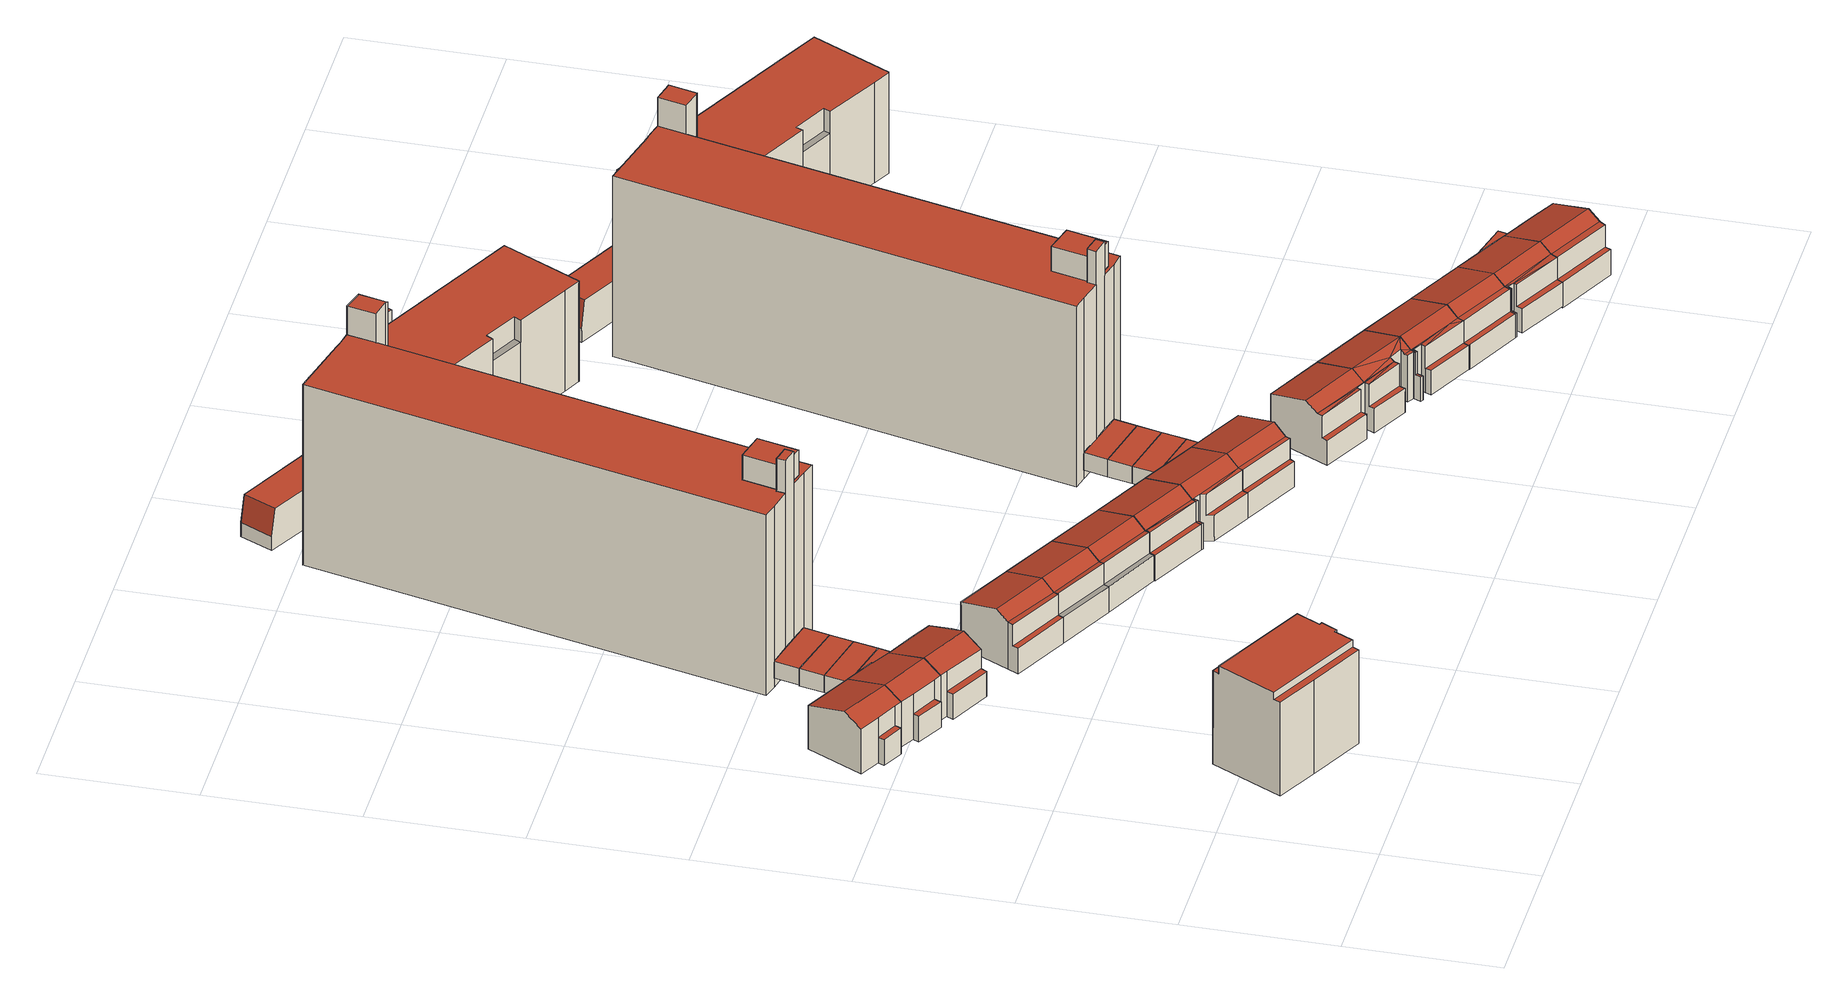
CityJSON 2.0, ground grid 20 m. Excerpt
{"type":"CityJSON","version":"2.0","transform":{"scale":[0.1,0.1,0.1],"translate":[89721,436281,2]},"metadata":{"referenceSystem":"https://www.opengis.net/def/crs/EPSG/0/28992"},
"CityObjects":{
"building1":{"type":"Building","attributes":{"measuredHeight":14.51,"yearOfConstruction":1951,"LAAGSTE_BOUWLAAG":"0","AANTAL_BOUWLAGEN":"4","AANTAL_ADRESSEN":"8","WIJK":"Delfshaven","PANDSOORT":"Tussenpand","BUURT":"Bospolder","HOOGSTE_BOUWLAAG":"3"},"address":[{"CountryName":"Nederland","LocalityName":"Rotterdam","ThoroughfareNumber":"216-218","ThoroughfareName":"Schiedamseweg","PostalCode":"3025AN"}],"geometry":[{"type":"Solid","lod":"2","boundaries":[[[[0,1,2,3]],[[4,0,3,5]],[[6,7,8,9]],[[10,6,9,11]],[[11,12,13,10]],[[12,14,15,16,17,13]],[[14,18,19,15]],[[18,20,21,19]],[[20,22,23,21]],[[16,24,25,17]],[[26,27,28,29]],[[28,27,25,24,23,22,2,1]],[[29,4,5,8,7,26]],[[10,13,17,25,27,26,7,6]],[[16,21,24]],[[16,19,21]],[[21,23,24]],[[15,19,16]],[[28,1,0,4,29]],[[11,9,8,5,3,2,22,20,18,14,12]]]],"semantics":{"surfaces":[{"type":"WallSurface"},{"type":"RoofSurface"},{"type":"GroundSurface"}],"values":[[0,0,0,0,0,0,0,0,0,0,0,0,0,1,1,1,1,1,1,2]]}}]},
"building2":{"type":"Building","attributes":{"measuredHeight":7.95,"yearOfConstruction":1950,"LAAGSTE_BOUWLAAG":"-1","AANTAL_BOUWLAGEN":"3","AANTAL_ADRESSEN":"2","WIJK":"Delfshaven","PANDSOORT":"Tussenpand","BUURT":"Tussendijken","HOOGSTE_BOUWLAAG":"1"},"address":[{"CountryName":"Nederland","LocalityName":"Rotterdam","ThoroughfareNumber":"193-193","ThoroughfareName":"Schiedamseweg","PostalCode":"3026AM"}],"geometry":[{"type":"Solid","lod":"2","boundaries":[[[[30,31,32,33]],[[34,35,36,37]],[[31,36,35,32]],[[38,39,40,41,42]],[[43,44,45,46,47]],[[43,42,41,44]],[[34,37,48,39,38]],[[47,46,49,30,33]],[[49,48,37,30]],[[30,37,36,31]],[[44,41,40,45]],[[48,49,46,45,40,39]],[[47,33,32,35,34,38,42,43]]]],"semantics":{"surfaces":[{"type":"WallSurface"},{"type":"RoofSurface"},{"type":"GroundSurface"}],"values":[[0,0,0,0,0,0,0,0,0,1,1,1,2]]}}]},
"building3":{"type":"Building","attributes":{"measuredHeight":7.97,"yearOfConstruction":1950,"LAAGSTE_BOUWLAAG":"-1","AANTAL_BOUWLAGEN":"3","AANTAL_ADRESSEN":"2","WIJK":"Delfshaven","PANDSOORT":"Tussenpand","BUURT":"Tussendijken","HOOGSTE_BOUWLAAG":"1"},"address":[{"CountryName":"Nederland","LocalityName":"Rotterdam","ThoroughfareNumber":"189-191","ThoroughfareName":"Schiedamseweg","PostalCode":"3026AM"}],"geometry":[{"type":"Solid","lod":"2","boundaries":[[[[50,51,52,53,54]],[[55,56,57,46,47]],[[58,59,60,61,62]],[[62,57,56,58]],[[45,44,43,47,46]],[[55,63,64,56]],[[65,51,50,66]],[[67,64,63,68]],[[58,67,68,59]],[[60,65,66,69,70,71,61]],[[52,43,44,53]],[[69,50,54,70]],[[54,53,44,45,71,70]],[[66,50,69]],[[62,61,71,45,46,57]],[[58,56,64,67]],[[60,59,68,63,55,47,43,52,51,65]]]],"semantics":{"surfaces":[{"type":"WallSurface"},{"type":"RoofSurface"},{"type":"GroundSurface"}],"values":[[0,0,0,0,0,0,0,0,0,0,0,0,1,1,1,1,2]]}}]},
"building4":{"type":"Building","attributes":{"measuredHeight":7.97,"yearOfConstruction":1950,"LAAGSTE_BOUWLAAG":"-1","AANTAL_BOUWLAGEN":"3","AANTAL_ADRESSEN":"1","WIJK":"Delfshaven","PANDSOORT":"Ingesloten hoekpand","BUURT":"Tussendijken","HOOGSTE_BOUWLAAG":"1"},"address":[{"CountryName":"Nederland","LocalityName":"Rotterdam","ThoroughfareNumber":"189A","ThoroughfareName":"Schiedamseweg","PostalCode":"3026AM"}],"geometry":[{"type":"Solid","lod":"2","boundaries":[[[[72,73,74,75]],[[71,70,69,66,65,60,61]],[[76,77,78,79,80,81,82]],[[83,76,82,84]],[[85,83,84,86]],[[61,60,87,88,89]],[[78,89,88,79]],[[90,91,92,93]],[[80,90,93,81]],[[87,92,91,88]],[[75,94,95,72]],[[96,85,86,74,73]],[[73,69,70,96]],[[94,65,66,95]],[[71,77,76,83,85,96,70]],[[78,77,71,61,89]],[[95,66,69,73,72]],[[88,91,90,80,79]],[[86,84,82,81,93,92,87,60,65,94,75,74]]]],"semantics":{"surfaces":[{"type":"WallSurface"},{"type":"RoofSurface"},{"type":"GroundSurface"}],"values":[[0,0,0,0,0,0,0,0,0,0,0,0,0,0,1,1,1,1,2]]}}]},
"building5":{"type":"Building","attributes":{"measuredHeight":2.52,"yearOfConstruction":1959,"LAAGSTE_BOUWLAAG":"0","AANTAL_BOUWLAGEN":"1","AANTAL_ADRESSEN":"1","WIJK":"Delfshaven","PANDSOORT":"Tussenpand","BUURT":"Tussendijken","HOOGSTE_BOUWLAAG":"0"},"address":[{"CountryName":"Nederland","LocalityName":"Rotterdam","ThoroughfareNumber":"380","ThoroughfareName":"Gijsinglaan","PostalCode":"3026BG"}],"geometry":[{"type":"Solid","lod":"2","boundaries":[[[[72,95,94,75]],[[52,51,50,97]],[[66,50,51,65]],[[95,66,65,94]],[[98,99,100,101]],[[102,98,101,103]],[[104,105,106,107]],[[105,52,97,106]],[[99,72,75,100]],[[103,104,107,102]],[[99,98,102,107,106,97,50,66,95,72]],[[103,101,100,75,94,65,51,52,105,104]]]],"semantics":{"surfaces":[{"type":"WallSurface"},{"type":"RoofSurface"},{"type":"GroundSurface"}],"values":[[0,0,0,0,0,0,0,0,0,0,1,2]]}}]},
"building6":{"type":"Building","attributes":{"measuredHeight":2.51,"yearOfConstruction":1959,"LAAGSTE_BOUWLAAG":"0","AANTAL_BOUWLAGEN":"1","AANTAL_ADRESSEN":"1","WIJK":"Delfshaven","PANDSOORT":"Tussenpand","BUURT":"Tussendijken","HOOGSTE_BOUWLAAG":"0"},"address":[{"CountryName":"Nederland","LocalityName":"Rotterdam","ThoroughfareNumber":"378","ThoroughfareName":"Gijsinglaan","PostalCode":"3026BG"}],"geometry":[{"type":"Solid","lod":"2","boundaries":[[[[103,104,108,109]],[[108,104,107,110]],[[109,108,110,111]],[[102,107,104,103]],[[111,102,103,109]],[[111,110,107,102]]]],"semantics":{"surfaces":[{"type":"GroundSurface"},{"type":"WallSurface"},{"type":"RoofSurface"}],"values":[[0,1,1,1,1,2]]}}]},
"building7":{"type":"Building","attributes":{"measuredHeight":2.48,"yearOfConstruction":1959,"LAAGSTE_BOUWLAAG":"0","AANTAL_BOUWLAGEN":"1","AANTAL_ADRESSEN":"1","WIJK":"Delfshaven","PANDSOORT":"Tussenpand","BUURT":"Tussendijken","HOOGSTE_BOUWLAAG":"0"},"address":[{"CountryName":"Nederland","LocalityName":"Rotterdam","ThoroughfareNumber":"376","ThoroughfareName":"Gijsinglaan","PostalCode":"3026BG"}],"geometry":[{"type":"Solid","lod":"2","boundaries":[[[[109,108,112,113]],[[113,112,114,115]],[[111,110,108,109]],[[112,108,110,114]],[[115,111,109,113]],[[115,114,110,111]]]],"semantics":{"surfaces":[{"type":"GroundSurface"},{"type":"WallSurface"},{"type":"RoofSurface"}],"values":[[0,1,1,1,1,2]]}}]},
"building8":{"type":"Building","attributes":{"measuredHeight":2.43,"yearOfConstruction":1959,"LAAGSTE_BOUWLAAG":"0","AANTAL_BOUWLAGEN":"1","AANTAL_ADRESSEN":"1","WIJK":"Delfshaven","PANDSOORT":"Tussenpand","BUURT":"Tussendijken","HOOGSTE_BOUWLAAG":"0"},"address":[{"CountryName":"Nederland","LocalityName":"Rotterdam","ThoroughfareNumber":"374","ThoroughfareName":"Gijsinglaan","PostalCode":"3026BG"}],"geometry":[{"type":"Solid","lod":"2","boundaries":[[[[116,117,118,119]],[[120,121,122,119,118,123]],[[115,114,117,116]],[[118,117,114,123]],[[122,115,116,119]],[[121,120,123,114,115,122]]]],"semantics":{"surfaces":[{"type":"GroundSurface"},{"type":"WallSurface"},{"type":"RoofSurface"}],"values":[[0,1,1,1,1,2]]}}]},
"building9":{"type":"Building","attributes":{"measuredHeight":7.99,"yearOfConstruction":1950,"LAAGSTE_BOUWLAAG":"-1","AANTAL_BOUWLAGEN":"3","WIJK":"Delfshaven","PANDSOORT":"Kop van een rij","BUURT":"Tussendijken","HOOGSTE_BOUWLAAG":"1"},"geometry":[{"type":"Solid","lod":"2","boundaries":[[[[124,125,126,127]],[[128,129,130,131]],[[132,130,129,133,134]],[[135,134,133,126,125,136]],[[137,138,139,124,127,128,131,140]],[[138,135,136,139]],[[140,132,134,137]],[[131,130,132,140]],[[137,134,135,138]],[[139,136,125,124]],[[129,128,127,126,133]]]],"semantics":{"surfaces":[{"type":"WallSurface"},{"type":"RoofSurface"},{"type":"GroundSurface"}],"values":[[0,0,0,0,0,0,1,1,1,1,2]]}}]},
"building10":{"type":"Building","attributes":{"measuredHeight":8.11,"yearOfConstruction":1950,"LAAGSTE_BOUWLAAG":"-1","AANTAL_BOUWLAGEN":"3","AANTAL_ADRESSEN":"2","WIJK":"Delfshaven","PANDSOORT":"Tussenpand","BUURT":"Tussendijken","HOOGSTE_BOUWLAAG":"1"},"address":[{"CountryName":"Nederland","LocalityName":"Rotterdam","ThoroughfareNumber":"185-185","ThoroughfareName":"Schiedamseweg","PostalCode":"3026AM"}],"geometry":[{"type":"Solid","lod":"2","boundaries":[[[[139,124,141,142]],[[143,128,131,144]],[[131,128,127,124,139,145,137,140]],[[141,146,143,144,147,148,149,142]],[[127,146,141,124]],[[149,145,139,142]],[[147,140,137,148]],[[137,145,149,148]],[[144,131,140,147]],[[127,128,143,146]]]],"semantics":{"surfaces":[{"type":"OuterFloorSurface"},{"type":"WallSurface"},{"type":"RoofSurface"},{"type":"GroundSurface"}],"values":[[0,1,1,1,1,1,2,2,2,3]]}}]},
"building11":{"type":"Building","attributes":{"measuredHeight":8.11,"yearOfConstruction":1950,"LAAGSTE_BOUWLAAG":"-1","AANTAL_BOUWLAGEN":"3","AANTAL_ADRESSEN":"1","WIJK":"Delfshaven","PANDSOORT":"Tussenpand","BUURT":"Tussendijken","HOOGSTE_BOUWLAAG":"1"},"address":[{"CountryName":"Nederland","LocalityName":"Rotterdam","ThoroughfareNumber":"183B","ThoroughfareName":"Schiedamseweg","PostalCode":"3026AL"}],"geometry":[{"type":"Solid","lod":"2","boundaries":[[[[142,141,150,151]],[[142,149,148,147,144,143,146,141]],[[152,143,144,153]],[[154,149,142,151]],[[146,155,150,141]],[[150,155,152,153,156,157,154,151]],[[153,144,147,156]],[[154,157,148,149]],[[156,147,148,157]],[[146,143,152,155]]]],"semantics":{"surfaces":[{"type":"OuterFloorSurface"},{"type":"WallSurface"},{"type":"RoofSurface"},{"type":"GroundSurface"}],"values":[[0,1,1,1,1,1,2,2,2,3]]}}]},
"building12":{"type":"Building","attributes":{"measuredHeight":7.97,"yearOfConstruction":1951,"LAAGSTE_BOUWLAAG":"-1","AANTAL_BOUWLAGEN":"3","AANTAL_ADRESSEN":"1","WIJK":"Delfshaven","PANDSOORT":"Tussenpand","BUURT":"Tussendijken","HOOGSTE_BOUWLAAG":"1"},"address":[{"CountryName":"Nederland","LocalityName":"Rotterdam","ThoroughfareNumber":"181","ThoroughfareName":"Schiedamseweg","PostalCode":"3026AL"}],"geometry":[{"type":"Solid","lod":"2","boundaries":[[[[156,153,152,158,159,157]],[[160,161,162,163]],[[164,159,158,165]],[[166,167,168,169]],[[161,164,165,168,167,162]],[[170,152,153,171]],[[172,160,163,166,169,170,171,173]],[[173,156,157,172]],[[164,157,159]],[[160,164,161]],[[172,164,160]],[[172,157,164]],[[171,153,156,173]],[[163,162,167,166]],[[152,170,169,168,165,158]]]],"semantics":{"surfaces":[{"type":"WallSurface"},{"type":"RoofSurface"},{"type":"GroundSurface"}],"values":[[0,0,0,0,0,0,0,1,1,1,1,1,1,1,2]]}}]},
"building13":{"type":"Building","attributes":{"measuredHeight":7.97,"yearOfConstruction":1951,"LAAGSTE_BOUWLAAG":"-1","AANTAL_BOUWLAGEN":"3","AANTAL_ADRESSEN":"1","WIJK":"Delfshaven","PANDSOORT":"Tussenpand","BUURT":"Tussendijken","HOOGSTE_BOUWLAAG":"1"},"address":[{"CountryName":"Nederland","LocalityName":"Rotterdam","ThoroughfareNumber":"179B","ThoroughfareName":"Schiedamseweg","PostalCode":"3026AL"}],"geometry":[{"type":"Solid","lod":"2","boundaries":[[[[163,160,172,173,171,170,169,166]],[[174,175,176,177]],[[177,178,179,180,181,174]],[[182,179,178,183]],[[184,185,186,187,188,182,183,189,190,191]],[[187,181,180,188]],[[192,193,194,170,171]],[[191,193,192,184]],[[195,160,163,196]],[[189,194,193,190]],[[197,166,169,198]],[[195,196,197,198,176,175]],[[190,193,191]],[[163,166,197,196]],[[185,173,172,186]],[[192,171,173,185,184]],[[188,180,179,182]],[[175,160,195]],[[186,174,181]],[[186,181,187]],[[174,172,175]],[[175,172,160]],[[186,172,174]],[[189,183,178,177,176,198,169,170,194]]]],"semantics":{"surfaces":[{"type":"WallSurface"},{"type":"RoofSurface"},{"type":"GroundSurface"}],"values":[[0,0,0,0,0,0,0,0,0,0,0,0,1,1,1,1,1,1,1,1,1,1,1,2]]}}]},
"building14":{"type":"Building","attributes":{"measuredHeight":7.97,"yearOfConstruction":1951,"LAAGSTE_BOUWLAAG":"-1","AANTAL_BOUWLAGEN":"3","AANTAL_ADRESSEN":"2","WIJK":"Delfshaven","PANDSOORT":"Ingesloten hoekpand","BUURT":"Tussendijken","HOOGSTE_BOUWLAAG":"1"},"address":[{"CountryName":"Nederland","LocalityName":"Rotterdam","ThoroughfareNumber":"177-179","ThoroughfareName":"Schiedamseweg","PostalCode":"3026AL"}],"geometry":[{"type":"Solid","lod":"2","boundaries":[[[[188,187,186,185,184,191,190,189,183,182]],[[199,200,201,202,203,204]],[[205,206,207,199,204]],[[208,189,190,209]],[[210,206,205,211,212]],[[212,191,184,210]],[[202,182,183,203]],[[209,212,211,208]],[[200,187,188,201]],[[209,190,191,212]],[[210,184,185,207,206]],[[201,188,182,202]],[[199,186,187,200]],[[207,185,186,199]],[[208,211,205,204,203,183,189]]]],"semantics":{"surfaces":[{"type":"WallSurface"},{"type":"RoofSurface"},{"type":"GroundSurface"}],"values":[[0,0,0,0,0,0,0,0,0,1,1,1,1,1,2]]}}]},
"building15":{"type":"Building","attributes":{"measuredHeight":30.85,"yearOfConstruction":1959,"LAAGSTE_BOUWLAAG":"-1","AANTAL_BOUWLAGEN":"9","AANTAL_ADRESSEN":"92","WIJK":"Delfshaven","PANDSOORT":"Kop van een rij","BUURT":"Tussendijken","HOOGSTE_BOUWLAAG":"7"},"address":[{"CountryName":"Nederland","LocalityName":"Rotterdam","ThoroughfareNumber":"520-554","ThoroughfareName":"Gijsinglaan","PostalCode":"3026BK"}],"children":["building15-1","building15-2","building15-3","building15-4","building15-5"]},
"building15-1":{"type":"BuildingPart","attributes":{"measuredHeight":5.85},"parents":["building15"],"geometry":[{"type":"Solid","lod":"2","boundaries":[[[[213,214,215,216,217]],[[215,218,219,216]],[[220,221,219,218,222]],[[222,223,224,220]],[[221,217,216,219]],[[225,226,227,213,217,221,220,224]],[[222,218,215,214,228,229,230,223]],[[223,230,225,224]],[[230,229,226,225]],[[229,228,227,226]],[[228,214,213,227]]]],"semantics":{"surfaces":[{"type":"WallSurface"},{"type":"RoofSurface"},{"type":"GroundSurface"},{"type":"ClosureSurface"}],"values":[[0,0,0,0,1,1,2,3,3,3,3]]}}]},
"building15-2":{"type":"BuildingPart","attributes":{"measuredHeight":30.26},"parents":["building15"],"geometry":[{"type":"Solid","lod":"2","boundaries":[[[[231,232,233]],[[234,235,236,237,238]],[[233,232,239,240,241]],[[242,243,244,233,241,245]],[[244,246,231,233]],[[239,247,248,240]],[[247,235,234,248]],[[237,242,245,238]],[[238,245,241,240,248,234]],[[244,243,249,250,246]],[[250,249,236,235]],[[231,246,250,235,247]],[[232,231,247,239]],[[236,249,243,242,237]]]],"semantics":{"surfaces":[{"type":"OuterCeilingSurface"},{"type":"WallSurface"},{"type":"RoofSurface"},{"type":"GroundSurface"},{"type":"ClosureSurface"}],"values":[[0,1,1,1,1,1,1,1,2,3,4,4,4,4]]}}]},
"building15-3":{"type":"BuildingPart","attributes":{"measuredHeight":14.55},"parents":["building15"],"geometry":[{"type":"Solid","lod":"2","boundaries":[[[[251,252,253,254]],[[255,256,257,258,259,260]],[[261,262,263,264,265,266,232,231,267,268,213,269,270,271,272,273,274,275,276,277,278,279,280],[281,282,283,284]],[[285,286,279,278]],[[287,288,266,265]],[[224,223,289,290,291]],[[292,287,265,264]],[[293,292,264,263]],[[294,295,268,267]],[[295,214,213,268]],[[246,294,267,231]],[[296,297,281,284]],[[298,299,283,282]],[[300,301,270,269]],[[302,303,273,272]],[[303,304,274,273]],[[304,305,275,274]],[[306,307,308,309]],[[310,311,260,259]],[[311,312,255,260]],[[313,314,252,251]],[[315,316,254,253]],[[317,318,226,225]],[[259,258,279,286,319]],[[320,313,251,321,322]],[[316,310,259,319,323,254]],[[266,288,293,263,324,325]],[[262,261,256,326,327]],[[323,321,251,254]],[[322,328,329,320]],[[328,306,309,329]],[[261,280,257,256]],[[280,279,258,257]],[[327,324,263,262]],[[325,239,232,266]],[[291,317,225,224]],[[318,330,227,226]],[[330,331,213,227]],[[299,296,284,283]],[[297,298,282,281]],[[301,332,271,270]],[[333,334,300,269,335]],[[331,335,269,213]],[[333,336,271,332,334]],[[305,302,272,337,338,275]],[[339,285,278,340,341]],[[307,342,343,308]],[[342,339,341,343]],[[336,337,272,271]],[[338,344,276,275]],[[344,345,277,276]],[[345,340,278,277]],[[312,326,256,255]],[[314,315,253,252]],[[239,325,324,327,326,312,311,310,316,315,314,313,320,329,309,308,343,341,340,345,344,338,337,336,333,335,331,330,318,317,291,290,236,235,247]],[[293,288,287,292]],[[332,301,300,334]],[[305,304,303,302]],[[299,298,297,296]],[[228,214,295,294,246,250,249,289,223,230,229]],[[339,342,307,306,328,322,321,323,319,286,285]],[[231,247,235,250,246]],[[289,249,236,290]],[[230,223,224,225]],[[229,230,225,226]],[[239,247,231,232]],[[249,250,235,236]],[[214,228,227,213]],[[228,229,226,227]]]],"semantics":{"surfaces":[{"type":"OuterFloorSurface"},{"type":"OuterCeilingSurface"},{"type":"WallSurface"},{"type":"RoofSurface"},{"type":"GroundSurface"},{"type":"ClosureSurface"}],"values":[[0,0,1,2,2,2,2,2,2,2,2,2,2,2,2,2,2,2,2,2,2,2,2,2,2,2,2,2,2,2,2,2,2,2,2,2,2,2,2,2,2,2,2,2,2,2,2,2,2,2,2,2,2,2,3,4,4,4,4,4,4,5,5,5,5,5,5,5,5]]}}]},
"building15-4":{"type":"BuildingPart","attributes":{"measuredHeight":30.85},"parents":["building15"],"geometry":[{"type":"Solid","lod":"2","boundaries":[[[[346,347,348,349,350]],[[351,349,348,352]],[[353,347,346,354]],[[355,356,357,358]],[[359,360,361,362]],[[349,359,362,350]],[[356,363,364,365,357]],[[356,351,352,363]],[[354,366,367,365,364,353]],[[360,355,358,361]],[[360,359,349,351,356,355]],[[348,347,353,364,363,352]],[[368,369,367,366,370,371,372,373]],[[369,368,358,357]],[[368,373,361,358]],[[373,372,362,361]],[[372,371,350,362]],[[371,370,346,350]],[[370,366,354,346]],[[367,369,357,365]]]],"semantics":{"surfaces":[{"type":"WallSurface"},{"type":"RoofSurface"},{"type":"GroundSurface"},{"type":"ClosureSurface"}],"values":[[0,0,0,0,0,0,0,0,0,0,1,1,2,3,3,3,3,3,3,3]]}}]},
"building15-5":{"type":"BuildingPart","attributes":{"measuredHeight":26.18},"parents":["building15"],"geometry":[{"type":"Solid","lod":"2","boundaries":[[[[374,375,376,377,378]],[[379,380,381,382,383]],[[367,384,385,365]],[[376,386,387,377]],[[388,382,381,389]],[[384,390,391,385]],[[386,388,389,387]],[[390,392,393,391]],[[392,394,395,393]],[[394,396,397,395]],[[396,243,242,397]],[[383,398,399,379]],[[398,400,401,399]],[[400,366,354,401]],[[374,402,290,289,375]],[[402,237,236,290]],[[380,378,377,381]],[[381,377,387,389]],[[395,397,242,237,402,374,378,380,379,399,401,354,346,350,362,361,358,357,365,385,391,393]],[[249,243,396,394,392,390,384,367,369,368,373,372,371,370,366,400,398,383,382,388,386,376,375,289]],[[366,370,346,354]],[[371,372,362,350]],[[372,373,361,362]],[[370,371,350,346]],[[242,243,249,236,237]],[[373,368,358,361]],[[368,369,357,358]],[[369,367,365,357]],[[249,289,290,236]]]],"semantics":{"surfaces":[{"type":"WallSurface"},{"type":"RoofSurface"},{"type":"GroundSurface"},{"type":"ClosureSurface"}],"values":[[0,0,0,0,0,0,0,0,0,0,0,0,0,0,0,0,0,1,1,2,3,3,3,3,3,3,3,3,3]]}}]},
"building16":{"type":"Building","attributes":{"measuredHeight":2.51,"yearOfConstruction":1959,"LAAGSTE_BOUWLAAG":"0","AANTAL_BOUWLAGEN":"1","AANTAL_ADRESSEN":"1","WIJK":"Delfshaven","PANDSOORT":"Tussenpand","BUURT":"Tussendijken","HOOGSTE_BOUWLAAG":"0"},"address":[{"CountryName":"Nederland","LocalityName":"Rotterdam","ThoroughfareNumber":"180","ThoroughfareName":"Gijsinglaan","PostalCode":"3026BC"}],"geometry":[{"type":"Solid","lod":"2","boundaries":[[[[403,404,405,406]],[[407,403,406,408]],[[190,193,194,189]],[[209,190,189,208]],[[409,410,411,412]],[[410,194,193,411]],[[404,209,208,405]],[[408,409,412,407]],[[404,403,407,412,411,193,190,209]],[[208,189,194,410,409,408,406,405]]]],"semantics":{"surfaces":[{"type":"WallSurface"},{"type":"RoofSurface"},{"type":"GroundSurface"}],"values":[[0,0,0,0,0,0,0,0,1,2]]}}]},
"building17":{"type":"Building","attributes":{"measuredHeight":2.5,"yearOfConstruction":1959,"LAAGSTE_BOUWLAAG":"0","AANTAL_BOUWLAGEN":"1","AANTAL_ADRESSEN":"1","WIJK":"Delfshaven","PANDSOORT":"Tussenpand","BUURT":"Tussendijken","HOOGSTE_BOUWLAAG":"0"},"address":[{"CountryName":"Nederland","LocalityName":"Rotterdam","ThoroughfareNumber":"178","ThoroughfareName":"Gijsinglaan","PostalCode":"3026BC"}],"geometry":[{"type":"Solid","lod":"2","boundaries":[[[[408,409,413,414]],[[407,412,409,408]],[[414,413,415,416]],[[413,409,412,415]],[[416,407,408,414]],[[416,415,412,407]]]],"semantics":{"surfaces":[{"type":"GroundSurface"},{"type":"WallSurface"},{"type":"RoofSurface"}],"values":[[0,1,1,1,1,2]]}}]},
"building18":{"type":"Building","attributes":{"measuredHeight":2.47,"yearOfConstruction":1959,"LAAGSTE_BOUWLAAG":"0","AANTAL_BOUWLAGEN":"1","AANTAL_ADRESSEN":"1","WIJK":"Delfshaven","PANDSOORT":"Tussenpand","BUURT":"Tussendijken","HOOGSTE_BOUWLAAG":"0"},"address":[{"CountryName":"Nederland","LocalityName":"Rotterdam","ThoroughfareNumber":"176","ThoroughfareName":"Gijsinglaan","PostalCode":"3026BC"}],"geometry":[{"type":"Solid","lod":"2","boundaries":[[[[414,413,417,418]],[[419,416,414,418]],[[416,415,413,414]],[[417,413,415,420]],[[418,417,420,419]],[[419,420,415,416]]]],"semantics":{"surfaces":[{"type":"GroundSurface"},{"type":"WallSurface"},{"type":"RoofSurface"}],"values":[[0,1,1,1,1,2]]}}]},
"building19":{"type":"Building","attributes":{"measuredHeight":2.48,"yearOfConstruction":1959,"LAAGSTE_BOUWLAAG":"0","AANTAL_BOUWLAGEN":"1","AANTAL_ADRESSEN":"1","WIJK":"Delfshaven","PANDSOORT":"Tussenpand","BUURT":"Tussendijken","HOOGSTE_BOUWLAAG":"0"},"address":[{"CountryName":"Nederland","LocalityName":"Rotterdam","ThoroughfareNumber":"174","ThoroughfareName":"Gijsinglaan","PostalCode":"3026BC"}],"geometry":[{"type":"Solid","lod":"2","boundaries":[[[[418,417,421,422]],[[421,417,420,423]],[[424,419,418,422]],[[422,421,423,425,426,424]],[[419,420,417,418]],[[424,426,425,423,420,419]]]],"semantics":{"surfaces":[{"type":"GroundSurface"},{"type":"WallSurface"},{"type":"RoofSurface"}],"values":[[0,1,1,1,1,2]]}}]},
"building20":{"type":"Building","attributes":{"measuredHeight":8,"yearOfConstruction":1950,"LAAGSTE_BOUWLAAG":"-1","AANTAL_BOUWLAGEN":"3","AANTAL_ADRESSEN":"2","WIJK":"Delfshaven","PANDSOORT":"Tussenpand","BUURT":"Tussendijken","HOOGSTE_BOUWLAAG":"1"},"address":[{"CountryName":"Nederland","LocalityName":"Rotterdam","ThoroughfareNumber":"175-175","ThoroughfareName":"Schiedamseweg","PostalCode":"3026AL"}],"geometry":[{"type":"Solid","lod":"2","boundaries":[[[[427,428,429,430,431,432]],[[429,433,434,430]],[[435,432,431,436]],[[437,438,439,435,436,440]],[[440,441,442,437]],[[443,444,445,446,442,441,434,433]],[[427,444,443,428]],[[428,443,433,429]],[[439,432,435]],[[439,445,432]],[[432,445,444]],[[432,444,427]],[[437,442,446,438]],[[438,446,445,439]],[[436,431,430,434,441,440]]]],"semantics":{"surfaces":[{"type":"WallSurface"},{"type":"RoofSurface"},{"type":"GroundSurface"}],"values":[[0,0,0,0,0,0,0,1,1,1,1,1,1,1,2]]}}]},
"building21":{"type":"Building","attributes":{"measuredHeight":7.92,"yearOfConstruction":1950,"LAAGSTE_BOUWLAAG":"-1","AANTAL_BOUWLAGEN":"3","AANTAL_ADRESSEN":"2","WIJK":"Delfshaven","PANDSOORT":"Tussenpand","BUURT":"Tussendijken","HOOGSTE_BOUWLAAG":"1"},"address":[{"CountryName":"Nederland","LocalityName":"Rotterdam","ThoroughfareNumber":"173-173","ThoroughfareName":"Schiedamseweg","PostalCode":"3026AL"}],"geometry":[{"type":"Solid","lod":"2","boundaries":[[[[438,437,447,448,435,439]],[[449,435,448,450,451,452]],[[453,454,455,456,457,458,459]],[[460,458,457,461]],[[462,463,464,465]],[[455,451,450,456]],[[466,447,437,467]],[[463,468,469,464]],[[453,449,452,454]],[[466,467,470,471,462,465]],[[472,460,461,469,468]],[[459,439,435]],[[459,449,453]],[[459,435,449]],[[472,468,463,462,471]],[[467,437,438,470]],[[471,460,472]],[[470,460,471]],[[458,438,439]],[[470,458,460]],[[470,438,458]],[[458,439,459]],[[454,452,451,455]],[[461,457,456,450,448,447,466,465,464,469]]]],"semantics":{"surfaces":[{"type":"WallSurface"},{"type":"RoofSurface"},{"type":"GroundSurface"}],"values":[[0,0,0,0,0,0,0,0,0,0,0,1,1,1,1,1,1,1,1,1,1,1,1,2]]}}]},
"building22":{"type":"Building","attributes":{"measuredHeight":7.93,"yearOfConstruction":1951,"LAAGSTE_BOUWLAAG":"-1","AANTAL_BOUWLAGEN":"3","AANTAL_ADRESSEN":"3","WIJK":"Delfshaven","PANDSOORT":"Tussenpand","BUURT":"Tussendijken","HOOGSTE_BOUWLAAG":"1"},"address":[{"CountryName":"Nederland","LocalityName":"Rotterdam","ThoroughfareNumber":"171-171","ThoroughfareName":"Schiedamseweg","PostalCode":"3026AL"}],"geometry":[{"type":"Solid","lod":"2","boundaries":[[[[465,464,463,462]],[[473,474,475,476,477,478]],[[479,478,477,480]],[[481,479,480,482,483]],[[482,484,485,483]],[[486,485,484,487]],[[473,488,489,474]],[[490,481,483,491]],[[470,467,466,465,462,471]],[[492,490,491,493,494,495,496]],[[491,486,487,493]],[[488,463,464,497,498,489]],[[494,466,467,495]],[[475,498,497,476]],[[491,483,485,486]],[[499,492,496,470,471]],[[474,489,498,475]],[[495,467,470,496]],[[492,499,490]],[[473,462,488]],[[478,462,473]],[[462,463,488]],[[499,479,481]],[[478,471,462]],[[499,471,479]],[[479,471,478]],[[490,499,481]],[[493,487,484,482,480,477,476,497,464,465,466,494]]]],"semantics":{"surfaces":[{"type":"WallSurface"},{"type":"RoofSurface"},{"type":"GroundSurface"}],"values":[[0,0,0,0,0,0,0,0,0,0,0,0,0,0,1,1,1,1,1,1,1,1,1,1,1,1,1,2]]}}]},
"building23":{"type":"Building","attributes":{"measuredHeight":7.91,"yearOfConstruction":1950,"LAAGSTE_BOUWLAAG":"-1","AANTAL_BOUWLAGEN":"3","AANTAL_ADRESSEN":"2","WIJK":"Delfshaven","PANDSOORT":"Tussenpand","BUURT":"Tussendijken","HOOGSTE_BOUWLAAG":"1"},"address":[{"CountryName":"Nederland","LocalityName":"Rotterdam","ThoroughfareNumber":"169-169","ThoroughfareName":"Schiedamseweg","PostalCode":"3026AL"}],"geometry":[{"type":"Solid","lod":"2","boundaries":[[[[500,501,502,503,504,505,506,507]],[[502,490,491,503]],[[506,494,495,507]],[[491,490,492,496,495,494,487,486]],[[508,486,487,509]],[[504,508,509,505]],[[491,486,508,504,503]],[[500,496,492,501]],[[507,495,496,500]],[[501,492,490,502]],[[494,506,505,509,487]]]],"semantics":{"surfaces":[{"type":"WallSurface"},{"type":"RoofSurface"},{"type":"GroundSurface"}],"values":[[0,0,0,0,0,0,1,1,1,1,2]]}}]},
"building24":{"type":"Building","attributes":{"measuredHeight":7.93,"yearOfConstruction":1950,"LAAGSTE_BOUWLAAG":"-1","AANTAL_BOUWLAGEN":"3","AANTAL_ADRESSEN":"2","WIJK":"Delfshaven","PANDSOORT":"Tussenpand","BUURT":"Tussendijken","HOOGSTE_BOUWLAAG":"1"},"address":[{"CountryName":"Nederland","LocalityName":"Rotterdam","ThoroughfareNumber":"167-167","ThoroughfareName":"Schiedamseweg","PostalCode":"3026AL"}],"geometry":[{"type":"Solid","lod":"2","boundaries":[[[[510,504,505,511]],[[512,513,514,515]],[[516,517,518,519]],[[503,502,501,500,507,506,505,504]],[[520,521,522,510,511,523]],[[524,516,519,525,526,512,515,527,528,529]],[[525,530,531,526]],[[532,520,523,533]],[[517,532,533,531,530,518]],[[521,502,503,522]],[[534,514,513,506,507]],[[527,514,534,528]],[[503,504,510,522]],[[534,507,500,529,528]],[[519,518,530,525]],[[520,502,521]],[[524,532,516]],[[532,501,520]],[[520,501,502]],[[524,501,532]],[[516,532,517]],[[515,514,527]],[[529,500,501,524]],[[512,526,531,533,523,511,505,506,513]]]],"semantics":{"surfaces":[{"type":"WallSurface"},{"type":"RoofSurface"},{"type":"GroundSurface"}],"values":[[0,0,0,0,0,0,0,0,0,0,0,0,1,1,1,1,1,1,1,1,1,1,1,2]]}}]},
"building25":{"type":"Building","attributes":{"measuredHeight":3.88,"yearOfConstruction":1975,"LAAGSTE_BOUWLAAG":"0","AANTAL_BOUWLAGEN":"1","WIJK":"Delfshaven","BUURT":"Tussendijken","HOOGSTE_BOUWLAAG":"0"},"geometry":[{"type":"Solid","lod":"2","boundaries":[[[[535,536,537,538]],[[538,537,539,540]],[[537,536,541,539]],[[540,542,535,538]],[[542,541,536,535]],[[540,539,541,542]]]],"semantics":{"surfaces":[{"type":"GroundSurface"},{"type":"WallSurface"},{"type":"RoofSurface"}],"values":[[0,1,1,1,1,2]]}}]},
"building26":{"type":"Building","attributes":{"measuredHeight":8.08,"yearOfConstruction":1950,"LAAGSTE_BOUWLAAG":"-1","AANTAL_BOUWLAGEN":"3","AANTAL_ADRESSEN":"2","WIJK":"Delfshaven","PANDSOORT":"Tussenpand","BUURT":"Tussendijken","HOOGSTE_BOUWLAAG":"1"},"address":[{"CountryName":"Nederland","LocalityName":"Rotterdam","ThoroughfareNumber":"165-165","ThoroughfareName":"Schiedamseweg","PostalCode":"3026AL"}],"geometry":[{"type":"Solid","lod":"2","boundaries":[[[[543,516,519,544]],[[545,525,546,547]],[[548,543,544,545,547,549,550,551]],[[552,553,554,555]],[[556,550,549,554,553]],[[553,527,528,556]],[[519,516,524,529,528,527,515,557,546,525]],[[555,557,515,552]],[[548,524,516,543]],[[551,529,524,548]],[[544,519,525,545]],[[556,528,529,551,550]],[[552,515,527,553]],[[554,549,547,546,557,555]]]],"semantics":{"surfaces":[{"type":"WallSurface"},{"type":"RoofSurface"},{"type":"GroundSurface"}],"values":[[0,0,0,0,0,0,0,0,1,1,1,1,1,2]]}}]},
"building27":{"type":"Building","attributes":{"measuredHeight":30.87,"yearOfConstruction":1959,"LAAGSTE_BOUWLAAG":"-1","AANTAL_BOUWLAGEN":"9","AANTAL_ADRESSEN":"92","WIJK":"Delfshaven","PANDSOORT":"Kop van een rij","BUURT":"Tussendijken","HOOGSTE_BOUWLAAG":"7"},"address":[{"CountryName":"Nederland","LocalityName":"Rotterdam","ThoroughfareNumber":"266-318","ThoroughfareName":"Gijsinglaan","PostalCode":"3026BE"}],"children":["building27-1","building27-2","building27-3","building27-4","building27-5"]},
"building27-1":{"type":"BuildingPart","attributes":{"measuredHeight":14.52},"parents":["building27"],"geometry":[{"type":"Solid","lod":"2","boundaries":[[[[558,559,560,561]],[[562,563,564,565,566,567]],[[568,569,570,571,572,573,574,575,576,577,578,579,580,581,582,583,584,585,586,587,588,589],[590,591,576,575],[592,593,594,595]],[[596,597,576,591]],[[598,599,592,595]],[[600,601,569,568]],[[601,602,570,569]],[[602,603,571,570]],[[604,605,559,558]],[[599,606,593,592]],[[605,607,560,559]],[[608,609,565,564]],[[607,610,561,560]],[[609,611,566,565]],[[612,613,578,577]],[[597,614,575,576]],[[606,615,594,593]],[[616,617,587,586]],[[618,619,583,582]],[[620,621,622,623,624]],[[625,616,586,585]],[[614,626,590,575]],[[615,598,595,594]],[[627,608,564,563]],[[628,625,585,584]],[[626,596,591,590]],[[563,629,630,561,610,627]],[[631,604,558,632,633]],[[571,603,629,563,562]],[[566,611,634,574,573]],[[630,632,558,561]],[[633,635,636,631]],[[635,637,638,636]],[[573,572,567,566]],[[572,571,562,567]],[[634,639,575,574]],[[639,640,576,575]],[[640,641,577,576]],[[642,643,644,645]],[[581,646,647,648,649]],[[650,646,581,580]],[[643,650,580,644]],[[649,618,582,581]],[[637,651,652,638]],[[613,653,579,578]],[[653,654,580,579]],[[647,655,583,619,648]],[[584,656,657,587,617,628]],[[658,659,600,568,660]],[[651,661,662,652]],[[661,659,658,662]],[[655,656,584,583]],[[657,663,588,587]],[[663,664,589,588]],[[664,660,568,589]],[[665,642,645,666]],[[624,665,666,620]],[[650,643,642,665,624,623,667,668,641,640,639,634,611,609,608,627,610,607,605,604,631,636,638,652,662,658,660,664,663,657,656,655,647,646]],[[617,616,625,628]],[[606,599,598,615]],[[637,635,633,632,630,629,603,602,601,600,659,661,651]],[[614,597,596,626]],[[618,649,648,619]],[[669,670,654,653,613,612,671,672,622,621,673]],[[669,673,666,645]],[[672,671,668,667]],[[654,670,644,580]],[[670,669,645,644]],[[577,641,668,671,612]],[[622,672,667,623]],[[673,621,620,666]]]],"semantics":{"surfaces":[{"type":"OuterFloorSurface"},{"type":"OuterCeilingSurface"},{"type":"WallSurface"},{"type":"RoofSurface"},{"type":"GroundSurface"},{"type":"ClosureSurface"}],"values":[[0,0,1,2,2,2,2,2,2,2,2,2,2,2,2,2,2,2,2,2,2,2,2,2,2,2,2,2,2,2,2,2,2,2,2,2,2,2,2,2,2,2,2,2,2,2,2,2,2,2,2,2,2,2,2,2,2,3,4,4,4,4,4,4,5,5,5,5,5,5,5]]}}]},
"building27-2":{"type":"BuildingPart","attributes":{"measuredHeight":30.21},"parents":["building27"],"geometry":[{"type":"Solid","lod":"2","boundaries":[[[[641,668,674,675]],[[641,675,676,677,612,577]],[[678,679,677,676,680]],[[674,668,667,681,682]],[[681,678,680,682]],[[674,682,680,676,675]],[[679,672,671,612,677]],[[577,612,671,668,641]],[[667,672,679,678,681]],[[671,672,667,668]]]],"semantics":{"surfaces":[{"type":"WallSurface"},{"type":"RoofSurface"},{"type":"GroundSurface"},{"type":"ClosureSurface"}],"values":[[0,0,0,0,0,1,2,3,3,3]]}}]},
"building27-3":{"type":"BuildingPart","attributes":{"measuredHeight":5.82},"parents":["building27"],"geometry":[{"type":"Solid","lod":"2","boundaries":[[[[683,684,685,686]],[[685,684,687,688,689]],[[687,621,620,688]],[[654,683,686,690,580]],[[666,645,644,580,690,689,688,620]],[[689,690,686,685]],[[687,684,683,654,670,669,673,621]],[[621,673,666,620]],[[673,669,645,666]],[[670,654,580,644]],[[669,670,644,645]]]],"semantics":{"surfaces":[{"type":"WallSurface"},{"type":"RoofSurface"},{"type":"GroundSurface"},{"type":"ClosureSurface"}],"values":[[0,0,0,0,1,1,2,3,3,3,3]]}}]},
"building27-4":{"type":"BuildingPart","attributes":{"measuredHeight":26.13},"parents":["building27"],"geometry":[{"type":"Solid","lod":"2","boundaries":[[[[691,692,693,694]],[[695,696,623,622,697]],[[695,697,698,699,700]],[[701,702,703,704]],[[698,705,706,699]],[[705,691,694,706]],[[707,708,709,710]],[[708,711,712,709]],[[711,713,714,712]],[[715,700,699,693]],[[716,701,704,717]],[[702,718,719,703]],[[718,720,721,719]],[[720,722,723,721]],[[722,679,678,723]],[[693,692,707,710,715]],[[696,681,667,623]],[[693,699,706,694]],[[717,704,703,719,721,723,678,681,696,695,700,715,710,709,712,714,724,725,726,727,728,729]],[[672,679,722,720,718,702,701,716,730,731,732,733,734,735,713,711,708,707,692,691,705,698,697,622]],[[734,733,726,725]],[[678,679,672,667,681]],[[731,730,729,728]],[[733,732,727,726]],[[672,622,623,667]],[[730,716,717,729]],[[735,734,725,724]],[[732,731,728,727]],[[713,735,724,714]]]],"semantics":{"surfaces":[{"type":"WallSurface"},{"type":"RoofSurface"},{"type":"GroundSurface"},{"type":"ClosureSurface"}],"values":[[0,0,0,0,0,0,0,0,0,0,0,0,0,0,0,0,0,1,1,2,3,3,3,3,3,3,3,3,3]]}}]},
"building27-5":{"type":"BuildingPart","attributes":{"measuredHeight":30.87},"parents":["building27"],"geometry":[{"type":"Solid","lod":"2","boundaries":[[[[736,737,726,725]],[[738,739,724,714]],[[738,714,713,716,717,740]],[[737,741,727,726]],[[742,743,729,728]],[[717,729,743,744,740]],[[743,745,746,744]],[[736,725,724,739,747]],[[745,736,747,746]],[[741,742,728,727]],[[747,739,738,740,744,746]],[[736,745,743,742,741,737]],[[731,730,716,713,735,734,733,732]],[[734,735,724,725]],[[730,731,728,729]],[[731,732,727,728]],[[732,733,726,727]],[[733,734,725,726]],[[735,713,714,724]],[[716,730,729,717]]]],"semantics":{"surfaces":[{"type":"WallSurface"},{"type":"RoofSurface"},{"type":"GroundSurface"},{"type":"ClosureSurface"}],"values":[[0,0,0,0,0,0,0,0,0,0,1,1,2,3,3,3,3,3,3,3]]}}]},
"building28":{"type":"Building","attributes":{"measuredHeight":2.45,"yearOfConstruction":1959,"LAAGSTE_BOUWLAAG":"0","AANTAL_BOUWLAGEN":"1","AANTAL_ADRESSEN":"1","WIJK":"Delfshaven","PANDSOORT":"Tussenpand","BUURT":"Tussendijken","HOOGSTE_BOUWLAAG":"0"},"address":[{"CountryName":"Nederland","LocalityName":"Rotterdam","ThoroughfareNumber":"163","ThoroughfareName":"Grote Visserijstraat","PostalCode":"3026CH"}],"geometry":[{"type":"Solid","lod":"2","boundaries":[[[[748,749,750,751]],[[752,753,513,512]],[[749,752,512,750]],[[754,748,751,755]],[[756,754,755,757]],[[758,759,760,761]],[[759,513,753,760]],[[757,758,761,756]],[[748,754,756,761,760,753,752,749]],[[755,751,750,512,513,759,758,757]]]],"semantics":{"surfaces":[{"type":"WallSurface"},{"type":"RoofSurface"},{"type":"GroundSurface"}],"values":[[0,0,0,0,0,0,0,0,1,2]]}}]}
},
"vertices":[
[132,112,149],[77,140,149],[77,140,14],[132,112,14],[207,74,149],[207,74,14],[228,106,159],[224,108,159],[224,108,14],[228,106,14],[239,127,159],[239,127,14],[235,129,14],[235,129,159],[255,169,14],[255,169,148],[251,160,148],[251,160,159],[212,190,14],[212,190,148],[185,204,14],[185,204,148],[125,234,14],[125,234,149],[121,226,148],[121,226,159],[212,83,159],[82,149,159],[82,149,149],[212,83,149],
[63,609,52],[59,601,52],[59,601,15],[63,609,15],[34,623,15],[30,615,15],[30,615,52],[34,623,52],[6,637,15],[6,637,80],[18,661,94],[43,711,78],[43,711,15],[109,678,15],[109,678,78],[84,627,94],[73,604,80],[73,604,15],[34,623,80],[63,609,80],
[149,657,40],[149,657,15],[149,658,15],[149,658,78],[149,657,78],[92,594,15],[92,594,52],[92,594,80],[128,576,52],[128,576,15],[138,571,15],[138,571,80],[128,576,80],[88,586,15],[88,586,52],[178,650,15],[178,650,40],[124,567,52],[124,567,15],[174,643,40],[174,643,78],[150,594,94],
[223,638,40],[216,622,40],[216,622,15],[223,638,15],[221,569,91],[217,561,94],[205,537,79],[205,537,51],[201,529,51],[201,529,15],[221,569,15],[225,578,89],[225,578,15],[241,609,78],[241,609,15],[148,566,15],[148,566,51],[148,566,80],[200,529,51],[144,557,51],[144,557,15],[200,529,15],[223,639,15],[223,639,40],[216,622,78],
[149,658,40],[227,639,40],[227,638,40],[227,638,15],[227,639,15],[235,670,40],[235,670,15],[157,689,15],[156,687,15],[156,687,40],[157,689,40],
[164,720,15],[242,702,15],[164,720,40],[242,702,40],
[171,752,15],[249,733,15],[171,752,40],[249,733,40],
[249,733,16],[171,752,16],[179,785,16],[257,767,16],[211,778,40],[232,773,40],[257,767,40],[179,785,40],
[331,466,52],[255,503,52],[255,503,15],[331,466,15],[371,545,15],[295,583,15],[295,583,80],[371,545,80],[270,533,95],[263,518,15],[263,518,83],[259,511,82],[259,511,52],[338,479,82],[335,473,82],[335,473,52],[346,495,95],
[407,428,52],[410,435,52],[446,507,15],[446,507,80],[335,473,83],[407,428,15],[421,457,95],[414,441,82],[410,435,83],
[484,391,52],[487,397,52],[523,468,15],[523,468,80],[487,397,82],[484,391,15],[498,419,95],[490,403,82],
[490,402,15],[490,402,82],[564,358,82],[488,396,82],[488,396,52],[564,358,52],[491,401,82],[491,401,15],[561,351,52],[484,389,52],[484,389,15],[561,351,15],[601,429,15],[601,429,80],[567,363,82],[576,380,95],
[579,357,82],[570,362,82],[570,362,15],[579,357,15],[583,340,15],[583,340,52],[581,349,52],[581,349,82],[638,312,52],[638,312,15],[678,390,80],[653,341,95],[645,325,82],[642,319,82],[642,319,52],[679,394,15],[679,394,40],[678,390,40],[664,397,80],[664,397,40],[664,397,15],[567,356,82],[567,356,52],[564,349,52],[564,349,15],
[722,285,82],[720,279,82],[720,279,52],[716,273,52],[716,273,15],[722,285,15],[756,351,15],[756,351,80],[731,301,95],[738,379,15],[738,379,40],[731,364,80],[731,364,15],[731,364,40],
[475,1412,60],[475,1412,2],[345,1478,2],[345,1478,22],[350,1475,60],[324,1435,2],[324,1435,22],[404,1393,60],[329,1432,60],[404,1393,2],[402,1384,2],[402,1384,60],[431,1376,60],[448,1376,60],[464,1389,60],[464,1389,2],[448,1376,2],[431,1376,2],
[438,1321,60],[438,1320,60],[435,1322,60],[446,1357,304],[446,1357,147],[418,1365,147],[418,1365,263],[418,1365,304],[438,1320,147],[438,1320,304],[435,1322,304],[410,1327,263],[410,1327,2],[435,1322,2],[410,1327,304],[438,1321,2],[438,1321,147],[438,1321,304],[418,1365,2],[446,1357,2],
[660,1209,115],[665,1218,115],[619,1241,115],[614,1232,115],[501,1300,115],[496,1291,115],[505,1287,115],[516,1281,115],[542,1268,115],[546,1277,115],[496,1291,60],[474,1302,60],[463,1308,60],[473,1328,60],[467,1331,60],[457,1311,60],[453,1318,60],[455,1330,60],[481,1425,60],[495,1418,60],[497,1422,60],[510,1415,60],[499,1395,60],[505,1391,60],[516,1412,60],[526,1407,60],[558,1391,60],[569,1385,60],[516,1281,60],[505,1287,60],[478,1353,60],[484,1350,60],[494,1371,60],[488,1374,60],[569,1385,2],[516,1281,2],[467,1331,2],[457,1311,2],[399,1369,2],[399,1369,147],[402,1384,147],[473,1328,2],[463,1308,2],[453,1318,2],[455,1330,2],[488,1374,2],[478,1353,2],[484,1350,2],[494,1371,2],[481,1425,2],[495,1418,2],[510,1415,2],[499,1395,2],[505,1391,2],[516,1412,2],[757,1160,2],[810,1264,2],[810,1264,147],[757,1160,147],[542,1268,147],[546,1277,147],[501,1300,147],[660,1209,147],[665,1218,147],[619,1241,147],[614,1232,147],[431,1376,147],[448,1376,147],[542,1268,2],[732,1172,147],[660,1209,2],[732,1172,2],[614,1232,2],[463,1308,147],[457,1311,147],[496,1291,147],[474,1302,147],[756,1160,2],[756,1160,147],[464,1389,147],[475,1412,147],[497,1422,2],[483,1428,147],[483,1428,2],[481,1425,147],[497,1422,147],[510,1415,147],[516,1412,147],[582,1378,2],[569,1385,147],[582,1378,147],[778,1280,2],[778,1280,147],[526,1407,147],[558,1391,147],
[213,790,263],[213,790,310],[216,789,310],[216,789,299],[216,789,263],[235,785,299],[235,785,310],[211,778,310],[211,778,263],[252,772,299],[233,777,299],[233,777,263],[252,772,263],[227,835,299],[265,826,299],[265,826,263],[227,835,263],[233,777,310],[232,773,310],[232,773,263],[211,778,2],[232,773,2],[252,772,2],[233,777,2],[213,790,2],[216,789,2],[227,835,2],[265,826,2],
[398,1369,263],[398,1369,2],[395,1370,2],[395,1370,147],[395,1370,263],[303,1392,263],[391,1371,263],[391,1371,147],[391,1371,2],[303,1392,2],[257,767,2],[257,767,263],[397,1385,2],[397,1385,147],[394,1386,2],[394,1386,147],[276,761,2],[276,761,263],[283,790,2],[283,790,263],[288,810,2],[288,810,263],[291,824,2],[291,824,263],[161,790,2],[161,790,263],[179,785,2],[179,785,263],[399,1369,263],
[742,380,40],[741,379,40],[741,379,15],[742,380,15],[750,413,40],[750,413,15],[672,431,15],[671,428,15],[671,428,40],[672,431,40],
[679,463,15],[757,445,15],[679,463,40],[757,445,40],
[686,495,15],[764,477,15],[764,477,40],[686,495,40],
[694,526,15],[771,507,15],[694,526,40],[771,507,40],[725,518,40],[748,513,40],
[838,220,83],[838,220,51],[835,212,51],[835,212,15],[841,225,15],[841,225,83],[769,245,51],[769,245,15],[854,219,83],[854,219,15],[887,285,80],[862,236,95],[854,220,83],[887,285,15],[809,324,15],[809,324,80],[773,252,51],[773,252,83],[777,259,83],[784,275,95],
[887,285,16],[854,219,16],[851,213,83],[848,206,16],[848,206,51],[851,213,51],[902,188,83],[902,188,51],[898,180,51],[898,180,16],[907,200,16],[907,200,87],[905,195,83],[926,192,87],[926,192,16],[931,176,83],[930,177,83],[930,177,16],[931,176,16],[966,246,16],[966,246,80],[921,182,83],[921,182,16],[941,196,95],[933,181,83],[923,186,83],
[932,173,83],[932,173,51],[929,165,51],[929,165,16],[935,178,16],[935,178,83],[948,172,83],[948,172,16],[945,166,83],[945,166,16],[945,166,51],[942,158,16],[942,158,51],[1004,127,51],[1004,127,16],[929,174,83],[929,174,51],[1008,134,83],[1008,134,51],[1012,142,83],[1008,134,16],[1044,207,16],[1044,207,80],[1020,157,95],[926,167,16],[926,167,51],[998,149,83],
[1097,118,95],[1090,103,83],[1086,95,83],[1086,95,51],[1082,88,51],[1082,88,16],[1122,168,16],[1122,168,80],[1005,126,51],[1005,126,16],
[1084,87,51],[1084,87,16],[1202,133,16],[1179,139,16],[1179,139,41],[1202,133,41],[1164,56,83],[1097,90,83],[1097,90,51],[1164,56,51],[1091,99,83],[1088,94,83],[1088,94,51],[1091,99,16],[1168,64,84],[1160,48,51],[1160,48,16],[1200,129,41],[1200,129,79],[1175,79,95],[1094,82,51],[1094,82,16],[1099,94,83],[1099,94,16],[1179,139,80],
[779,1395,15],[757,1407,15],[768,1429,15],[791,1418,15],[768,1429,54],[791,1418,54],[757,1407,54],[779,1395,54],
[1244,16,83],[1244,16,51],[1241,8,51],[1160,48,14],[1241,8,14],[1248,23,84],[1280,88,14],[1280,88,79],[1256,39,95],[1253,120,41],[1246,106,41],[1246,106,14],[1253,120,14],[1246,106,79],[1202,133,14],
[1175,950,115],[1179,959,115],[1133,982,115],[1129,973,115],[1031,1022,115],[1057,1009,115],[1061,1019,115],[1015,1042,115],[1011,1032,115],[1020,1028,115],[1083,1126,60],[1037,1035,60],[1035,1030,60],[1031,1022,60],[1020,1028,60],[1011,1032,60],[988,1043,60],[977,1049,60],[971,1052,60],[953,1061,60],[967,1057,60],[970,1071,60],[989,1154,60],[995,1167,60],[1010,1159,60],[1012,1162,60],[1024,1156,60],[1014,1136,60],[1019,1132,60],[1030,1153,60],[1041,1147,60],[1072,1132,60],[988,1070,60],[982,1073,60],[998,1090,60],[1009,1112,60],[1003,1114,60],[993,1094,60],[982,1073,2],[971,1052,2],[993,1094,2],[998,1090,2],[1083,1126,2],[1037,1035,2],[1035,1030,2],[1031,1022,2],[1175,950,147],[1179,959,147],[1009,1112,2],[1133,982,147],[1061,1019,147],[1015,1042,147],[1129,973,147],[1011,1032,147],[953,1061,2],[967,1057,2],[977,1049,2],[1003,1114,2],[1019,1132,2],[1030,1153,2],[1010,1159,2],[1012,1162,2],[916,1122,60],[916,1122,2],[913,1110,2],[913,1110,147],[916,1122,147],[1014,1136,2],[988,1070,2],[1057,1009,147],[1024,1156,2],[1057,1009,2],[1129,973,2],[1246,913,147],[1175,950,2],[1246,913,2],[988,1043,147],[1270,901,2],[1270,901,147],[1272,901,2],[1272,901,147],[977,1049,147],[971,1052,147],[953,1061,147],[963,1117,147],[978,1129,147],[978,1129,60],[963,1117,60],[995,1167,147],[996,1170,147],[996,1170,2],[995,1167,2],[989,1154,147],[1324,1005,2],[1324,1005,147],[970,1071,2],[989,1154,2],[1012,1162,147],[1024,1156,147],[1030,1153,147],[1097,1119,147],[1097,1119,2],[1083,1126,147],[1292,1021,2],[1292,1021,147],[1041,1147,147],[1072,1132,147],[945,1116,147],[945,1116,60],[933,1105,147],[962,1098,147],[963,1117,2],[978,1129,2],[962,1098,2],[933,1105,2],[945,1116,2],
[962,1098,304],[953,1061,304],[950,1061,304],[950,1061,2],[924,1068,263],[924,1068,2],[924,1068,304],[933,1105,263],[933,1105,304],
[859,1219,2],[838,1176,2],[838,1176,21],[859,1219,21],[919,1135,2],[919,1135,60],[843,1173,60],[864,1217,60],
[909,1127,2],[905,1111,2],[905,1111,147],[909,1127,147],[912,1110,263],[913,1110,263],[912,1110,2],[909,1111,2],[909,1111,147],[909,1111,263],[771,507,2],[791,504,2],[791,504,263],[771,507,263],[913,1126,2],[913,1126,147],[817,1133,2],[675,530,2],[675,530,263],[817,1133,263],[694,526,2],[694,526,263],[725,518,2],[725,518,263],[905,1111,263],[748,513,2],[748,513,263],[798,532,2],[798,532,263],[802,551,2],[802,551,263],[806,564,2],[806,564,263],[728,530,263],[730,530,263],[741,577,263],[779,567,263],[766,513,263],[749,517,263],[749,517,2],[766,513,2],[779,567,2],[741,577,2],[730,530,2],[728,530,2],
[730,530,299],[741,577,299],[725,518,311],[728,530,311],[748,513,311],[779,567,299],[766,513,299],[749,517,299],[749,517,311],[751,525,299],[751,525,311],[730,530,311],
[1256,119,40],[1253,120,40],[1253,120,16],[1256,119,16],[1202,133,40],[1179,139,40],[1261,140,40],[1261,140,16],[1264,152,40],[1264,152,16],[1186,171,16],[1186,170,16],[1186,170,40],[1186,171,40]
]}
